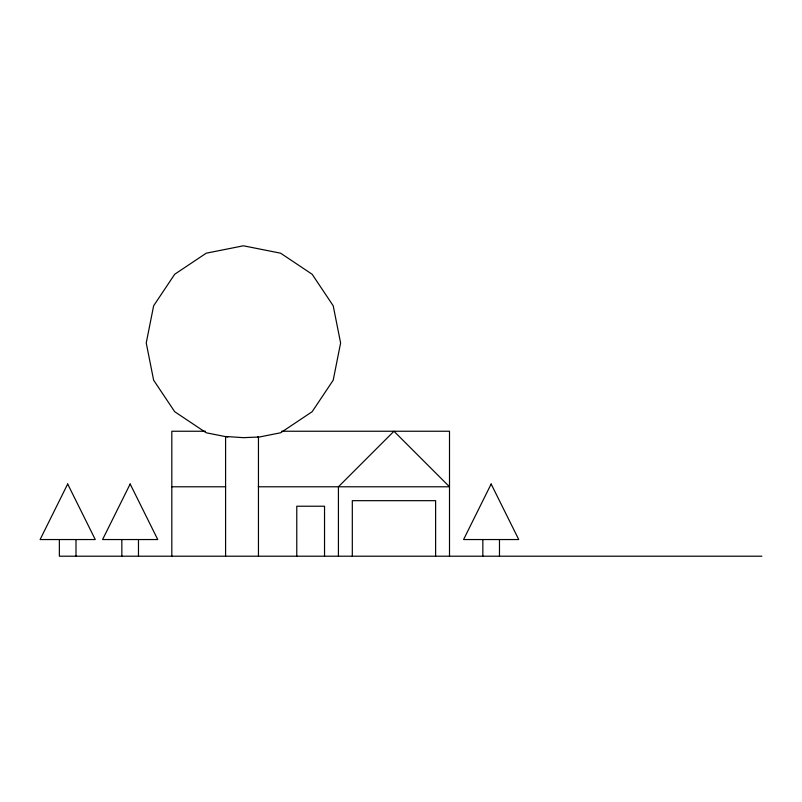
<?xml version="1.0" encoding="UTF-8"?>
<svg xmlns="http://www.w3.org/2000/svg" width="802" height="802" viewBox="0 0 802 802"><rect width="100%" height="100%" fill="white"/><g stroke="black" fill="none" stroke-linecap="round" stroke-linejoin="round"><path stroke-width="1.2" d="M258.455 556.207L258.455 437.04L243.427 437.661L225.583 436.478L225.583 556.207M257.823 437.311L280.62 432.779L312.148 411.707L333.211 380.178L340.609 342.985L333.211 305.793L312.148 274.264L280.62 253.191L243.427 245.793L206.234 253.191L174.696 274.264L153.633 305.793L146.235 342.985L153.633 380.178L174.696 411.707L206.234 432.779L227.828 437.07M205.512 431.245L171.818 431.245L171.818 556.207M281.642 431.245L449.501 431.245L449.501 556.207M171.818 486.784L225.683 486.784M258.254 486.784L449.501 486.784L393.962 431.245L338.424 486.784L338.424 556.207M761.9 556.207L59.368 556.207L59.368 539.546M258.455 437.04L257.893 436.849M499.476 539.546L499.476 556.207M482.844 539.546L482.844 556.207M435.616 556.207L435.616 500.669L352.309 500.669L352.309 556.207M324.539 556.207L324.539 506.222L296.77 506.222L296.77 556.207M138.475 539.546L138.475 556.207M121.844 539.546L121.844 556.207M76 539.546L76 556.207M67.679 484.007L40.1 539.546L95.268 539.546L67.679 484.007M130.165 484.007L102.576 539.546L157.743 539.546L130.165 484.007M491.155 484.007L463.576 539.546L518.744 539.546L491.155 484.007"/></g></svg>
